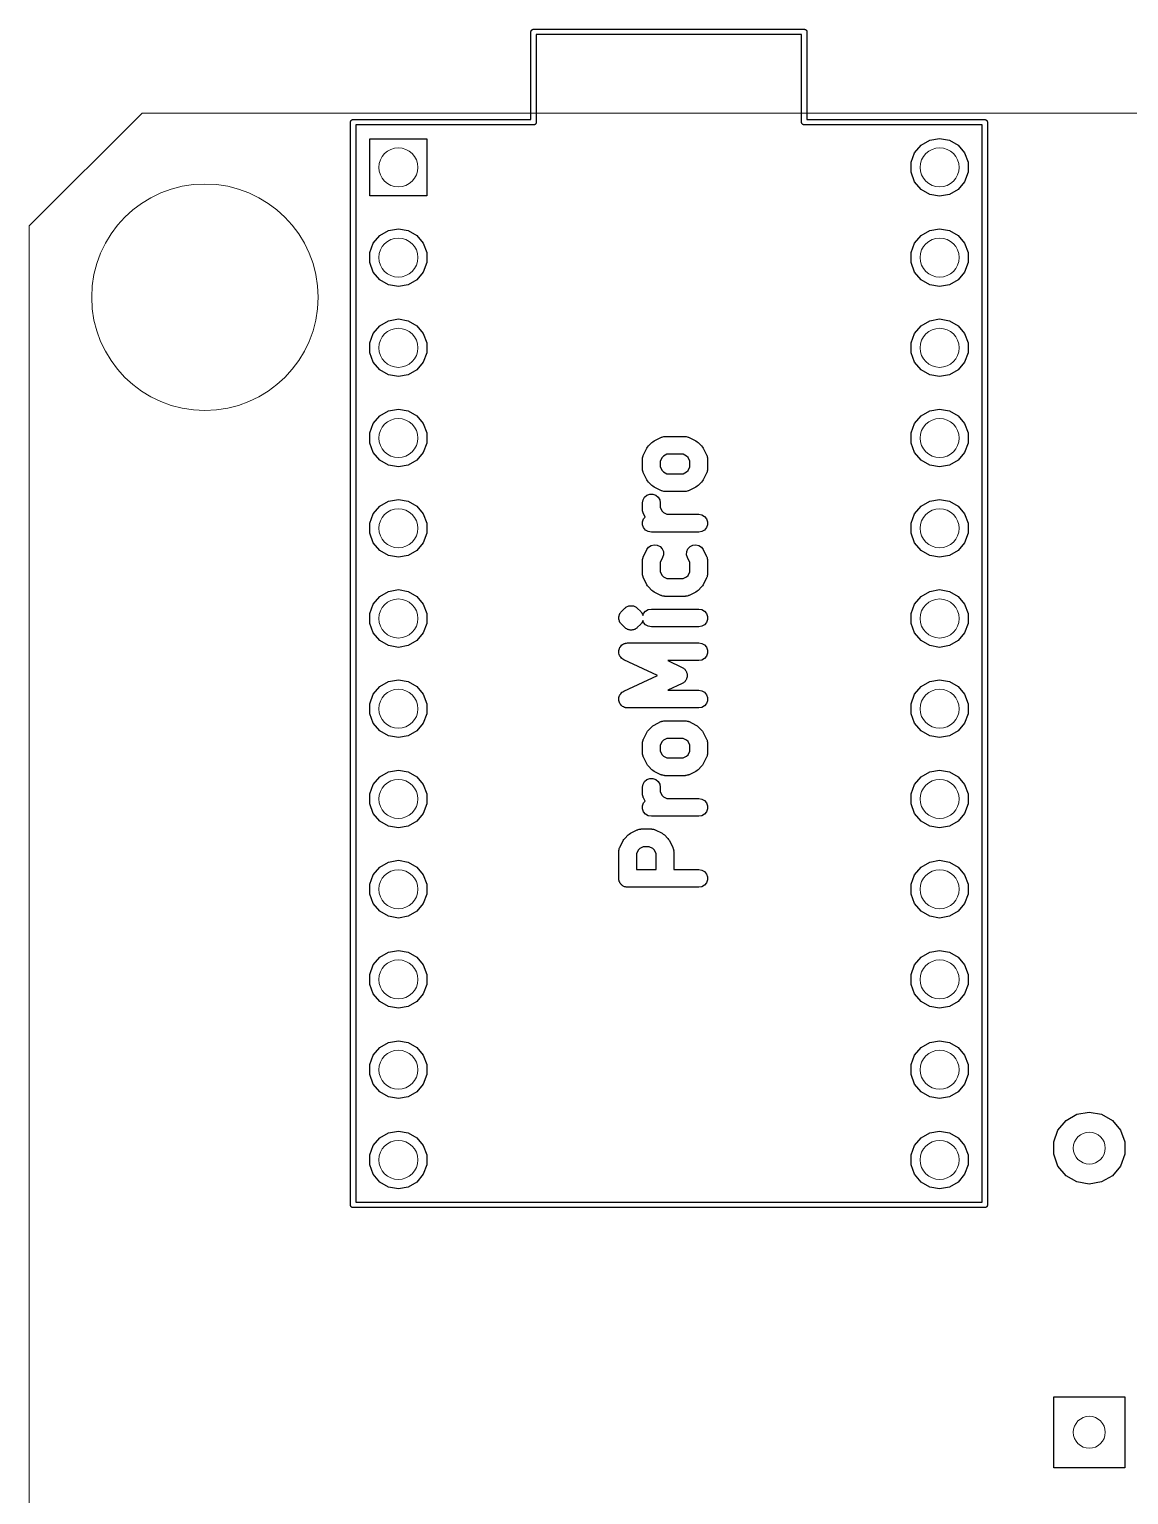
# Model space of a CAD drawing. Header units: millimetres. Extents: x 24 to 207, y 13 to 184.
# Drawn here: x 23.91 to 54.86, y 143.09 to 184.34 of the extents above; entities that cross this region are included whole.
import ezdxf

# ---------------------------------------------------------------- set-up
doc = ezdxf.new("R2010")
doc.units = ezdxf.units.MM
doc.header["$MEASUREMENT"] = 0
doc.layers.get('0').update_dxf_attribs({"lineweight": 0, "true_color": 0xf6921e})
doc.layers.add('PCB', color=7, linetype='Continuous', lineweight=0, true_color=0x38e42f)
doc.layers.add('Silk', color=142, linetype='Continuous')

# ---------------------------------------------------------------- blocks, each defined once
blk = doc.blocks.new('PCB')
at = {"color": 0}
for p, q in [((-34.986, 62.65), (-38.161, 59.475)), ((101.98, 62.65), (-34.986, 62.65)), ((-38.161, 59.475), (-38.16, -60.55))]:
    blk.add_line(p, q, dxfattribs=at)
for centre, radius in [((-27.77, 61.121), 0.55), ((-12.53, 61.121), 0.55), ((-33.217, 57.464), 3.188), ((-27.77, 58.581), 0.55), ((-12.53, 58.581), 0.55), ((-27.77, 56.041), 0.55), ((-12.53, 56.041), 0.55), ((-27.77, 53.501), 0.55), ((-12.53, 53.501), 0.55), ((-27.77, 50.961), 0.55), ((-12.53, 50.961), 0.55), ((-27.77, 48.421), 0.55), ((-12.53, 48.421), 0.55), ((-27.77, 45.881), 0.55), ((-12.53, 45.881), 0.55), ((-27.77, 43.341), 0.55), ((-12.53, 43.341), 0.55), ((-27.77, 40.801), 0.55), ((-12.53, 40.801), 0.55), ((-27.77, 38.261), 0.55), ((-12.53, 38.261), 0.55), ((-27.77, 35.721), 0.55), ((-12.53, 35.721), 0.55), ((-8.317, 33.514), 0.45), ((-27.77, 33.181), 0.55), ((-12.53, 33.181), 0.55), ((-8.317, 25.514), 0.45)]:
    blk.add_circle(centre, radius, dxfattribs=at)

msp = doc.modelspace()

# ---------------------------------------------------------------- linework, layer by layer
at = {"layer": 'Silk', "linetype": 'Continuous'}
for p, q in [((38.035, 184.277), (38.037, 184.283)), ((38.035, 184.27), (38.035, 184.277)), ((38.035, 181.799), (38.035, 184.27)), ((38.037, 184.283), (38.038, 184.29)), ((38.038, 184.29), (38.041, 184.295)), ((38.041, 184.295), (38.044, 184.302)), ((38.044, 184.302), (38.048, 184.307)), ((38.048, 184.307), (38.051, 184.313)), ((38.051, 184.313), (38.056, 184.317)), ((38.056, 184.317), (38.061, 184.322)), ((38.061, 184.322), (38.066, 184.325)), ((38.066, 184.325), (38.072, 184.33)), ((38.072, 184.33), (38.078, 184.332)), ((38.078, 184.332), (38.084, 184.335)), ((38.084, 184.335), (38.09, 184.336)), ((38.09, 184.336), (38.096, 184.339)), ((38.096, 184.339), (38.103, 184.339)), ((38.103, 184.339), (38.103, 184.339)), ((38.103, 184.339), (45.736, 184.339)), ((38.185, 184.189), (38.185, 181.717)), ((45.655, 184.189), (38.185, 184.189)), ((45.655, 181.737), (45.655, 184.189)), ((45.736, 184.339), (45.743, 184.339)), ((45.736, 184.339), (45.736, 184.339)), ((45.743, 184.339), (45.749, 184.336)), ((45.749, 184.336), (45.756, 184.335)), ((45.756, 184.335), (45.761, 184.332)), ((45.761, 184.332), (45.768, 184.33)), ((45.768, 184.33), (45.773, 184.325)), ((45.773, 184.325), (45.779, 184.322)), ((45.779, 184.322), (45.783, 184.317)), ((45.783, 184.317), (45.788, 184.313)), ((45.788, 184.313), (45.791, 184.307)), ((45.791, 184.307), (45.796, 184.302)), ((45.796, 184.302), (45.798, 184.295)), ((45.798, 184.295), (45.801, 184.29)), ((45.801, 184.29), (45.802, 184.283)), ((45.802, 184.283), (45.805, 184.277)), ((45.805, 184.277), (45.805, 184.27)), ((45.805, 184.27), (45.805, 184.27)), ((45.805, 184.27), (45.805, 181.799)), ((32.955, 181.737), (32.957, 181.743)), ((32.955, 181.73), (32.955, 181.737)), ((32.955, 151.257), (32.955, 181.73)), ((32.955, 181.73), (32.955, 181.73)), ((32.957, 181.743), (32.958, 181.75)), ((32.958, 181.75), (32.961, 181.755)), ((32.961, 181.755), (32.964, 181.762)), ((32.964, 181.762), (32.968, 181.767)), ((32.968, 181.767), (32.971, 181.773)), ((32.971, 181.773), (32.976, 181.777)), ((32.976, 181.777), (32.981, 181.782)), ((32.981, 181.782), (32.986, 181.785)), ((32.986, 181.785), (32.992, 181.79)), ((32.992, 181.79), (32.998, 181.792)), ((32.998, 181.792), (33.004, 181.795)), ((33.004, 181.795), (33.01, 181.796)), ((33.01, 181.796), (33.016, 181.799)), ((33.016, 181.799), (33.023, 181.799)), ((33.023, 181.799), (33.023, 181.799)), ((33.023, 181.799), (38.035, 181.799)), ((38.116, 181.649), (33.105, 181.649)), ((33.105, 181.649), (33.105, 151.319)), ((38.123, 181.649), (38.116, 181.649)), ((38.116, 181.649), (38.116, 181.649)), ((38.129, 181.651), (38.123, 181.649)), ((38.136, 181.652), (38.129, 181.651)), ((38.141, 181.655), (38.136, 181.652)), ((38.148, 181.658), (38.141, 181.655)), ((38.153, 181.662), (38.148, 181.658)), ((38.159, 181.665), (38.153, 181.662)), ((38.163, 181.67), (38.159, 181.665)), ((38.168, 181.675), (38.163, 181.67)), ((38.171, 181.68), (38.168, 181.675)), ((38.176, 181.686), (38.171, 181.68)), ((38.178, 181.692), (38.176, 181.686)), ((38.181, 181.698), (38.178, 181.692)), ((38.182, 181.704), (38.181, 181.698)), ((38.185, 181.71), (38.182, 181.704)), ((38.185, 181.717), (38.185, 181.717)), ((38.185, 181.717), (38.185, 181.71)), ((45.655, 181.71), (45.655, 181.737)), ((45.657, 181.704), (45.655, 181.71)), ((45.658, 181.698), (45.657, 181.704)), ((45.661, 181.692), (45.658, 181.698)), ((45.664, 181.686), (45.661, 181.692)), ((45.668, 181.68), (45.664, 181.686)), ((45.671, 181.675), (45.668, 181.68)), ((45.676, 181.67), (45.671, 181.675)), ((45.681, 181.665), (45.676, 181.67)), ((45.686, 181.662), (45.681, 181.665)), ((45.692, 181.658), (45.686, 181.662)), ((45.698, 181.655), (45.692, 181.658)), ((45.704, 181.652), (45.698, 181.655)), ((45.71, 181.651), (45.704, 181.652)), ((45.716, 181.649), (45.71, 181.651)), ((45.723, 181.649), (45.716, 181.649)), ((50.735, 181.649), (45.723, 181.649)), ((45.723, 181.649), (45.723, 181.649)), ((45.805, 181.799), (50.816, 181.799)), ((50.735, 151.319), (50.735, 181.649)), ((50.816, 181.799), (50.816, 181.799)), ((50.816, 181.799), (50.823, 181.799)), ((50.823, 181.799), (50.829, 181.796)), ((50.829, 181.796), (50.836, 181.795)), ((50.836, 181.795), (50.841, 181.792)), ((50.841, 181.792), (50.848, 181.79)), ((50.848, 181.79), (50.853, 181.785)), ((50.853, 181.785), (50.859, 181.782)), ((50.859, 181.782), (50.863, 181.777)), ((50.863, 181.777), (50.868, 181.773)), ((50.868, 181.773), (50.871, 181.767)), ((50.871, 181.767), (50.876, 181.762)), ((50.876, 181.762), (50.878, 181.755)), ((50.878, 181.755), (50.881, 181.75)), ((50.881, 181.75), (50.882, 181.743)), ((50.882, 181.743), (50.885, 181.737)), ((50.885, 181.737), (50.885, 181.73)), ((50.885, 181.73), (50.885, 181.73)), ((50.885, 181.73), (50.885, 151.237)), ((33.5, 179.654), (33.5, 181.254)), ((33.5, 181.254), (35.1, 181.254)), ((35.1, 181.254), (35.1, 179.654)), ((49.017, 181.076), (49.262, 181.217)), ((49.262, 181.217), (49.54, 181.266)), ((49.54, 181.266), (49.817, 181.217)), ((49.817, 181.217), (50.062, 181.076)), ((48.74, 180.595), (48.836, 180.86)), ((48.836, 180.86), (49.017, 181.076)), ((50.062, 181.076), (50.243, 180.86)), ((50.243, 180.86), (50.34, 180.595)), ((48.74, 180.313), (48.74, 180.595)), ((48.836, 180.047), (48.74, 180.313)), ((50.34, 180.313), (50.243, 180.047)), ((50.34, 180.595), (50.34, 180.313)), ((49.017, 179.831), (48.836, 180.047)), ((50.243, 180.047), (50.062, 179.831)), ((35.1, 179.654), (33.5, 179.654)), ((49.262, 179.69), (49.017, 179.831)), ((49.54, 179.641), (49.262, 179.69)), ((49.817, 179.69), (49.54, 179.641)), ((50.062, 179.831), (49.817, 179.69)), ((33.777, 178.536), (34.022, 178.677)), ((34.022, 178.677), (34.3, 178.726)), ((34.3, 178.726), (34.577, 178.677)), ((34.577, 178.677), (34.822, 178.536)), ((49.017, 178.536), (49.262, 178.677)), ((49.262, 178.677), (49.54, 178.726)), ((49.54, 178.726), (49.817, 178.677)), ((49.817, 178.677), (50.062, 178.536)), ((33.5, 178.055), (33.596, 178.32)), ((33.596, 178.32), (33.777, 178.536)), ((34.822, 178.536), (35.003, 178.32)), ((35.003, 178.32), (35.1, 178.055)), ((48.74, 178.055), (48.836, 178.32)), ((48.836, 178.32), (49.017, 178.536)), ((50.062, 178.536), (50.243, 178.32)), ((50.243, 178.32), (50.34, 178.055)), ((33.5, 177.773), (33.5, 178.055)), ((35.1, 178.055), (35.1, 177.773)), ((48.74, 177.773), (48.74, 178.055)), ((50.34, 178.055), (50.34, 177.773)), ((33.596, 177.507), (33.5, 177.773)), ((33.777, 177.291), (33.596, 177.507)), ((35.003, 177.507), (34.822, 177.291)), ((35.1, 177.773), (35.003, 177.507)), ((48.836, 177.507), (48.74, 177.773)), ((49.017, 177.291), (48.836, 177.507)), ((50.243, 177.507), (50.062, 177.291)), ((50.34, 177.773), (50.243, 177.507)), ((34.022, 177.15), (33.777, 177.291)), ((34.3, 177.101), (34.022, 177.15)), ((34.577, 177.15), (34.3, 177.101)), ((34.822, 177.291), (34.577, 177.15)), ((49.262, 177.15), (49.017, 177.291)), ((49.54, 177.101), (49.262, 177.15)), ((49.817, 177.15), (49.54, 177.101)), ((50.062, 177.291), (49.817, 177.15)), ((33.777, 175.996), (34.022, 176.137)), ((34.022, 176.137), (34.3, 176.186)), ((34.3, 176.186), (34.577, 176.137)), ((34.577, 176.137), (34.822, 175.996)), ((49.017, 175.996), (49.262, 176.137)), ((49.262, 176.137), (49.54, 176.186)), ((49.54, 176.186), (49.817, 176.137)), ((49.817, 176.137), (50.062, 175.996)), ((33.5, 175.515), (33.596, 175.78)), ((33.596, 175.78), (33.777, 175.996)), ((34.822, 175.996), (35.003, 175.78)), ((35.003, 175.78), (35.1, 175.515)), ((48.74, 175.515), (48.836, 175.78)), ((48.836, 175.78), (49.017, 175.996)), ((50.062, 175.996), (50.243, 175.78)), ((50.243, 175.78), (50.34, 175.515)), ((33.5, 175.233), (33.5, 175.515)), ((35.1, 175.515), (35.1, 175.233)), ((48.74, 175.233), (48.74, 175.515)), ((50.34, 175.515), (50.34, 175.233)), ((33.596, 174.967), (33.5, 175.233)), ((33.777, 174.751), (33.596, 174.967)), ((35.003, 174.967), (34.822, 174.751)), ((35.1, 175.233), (35.003, 174.967)), ((48.836, 174.967), (48.74, 175.233)), ((49.017, 174.751), (48.836, 174.967)), ((50.243, 174.967), (50.062, 174.751)), ((50.34, 175.233), (50.243, 174.967)), ((34.022, 174.61), (33.777, 174.751)), ((34.3, 174.561), (34.022, 174.61)), ((34.577, 174.61), (34.3, 174.561)), ((34.822, 174.751), (34.577, 174.61)), ((49.262, 174.61), (49.017, 174.751)), ((49.54, 174.561), (49.262, 174.61)), ((49.817, 174.61), (49.54, 174.561)), ((50.062, 174.751), (49.817, 174.61)), ((33.596, 173.24), (33.777, 173.456)), ((33.777, 173.456), (34.022, 173.597)), ((34.022, 173.597), (34.3, 173.646)), ((34.3, 173.646), (34.577, 173.597)), ((34.577, 173.597), (34.822, 173.456)), ((34.822, 173.456), (35.003, 173.24)), ((48.836, 173.24), (49.017, 173.456)), ((49.017, 173.456), (49.262, 173.597)), ((49.262, 173.597), (49.54, 173.646)), ((49.54, 173.646), (49.817, 173.597)), ((49.817, 173.597), (50.062, 173.456)), ((50.062, 173.456), (50.243, 173.24)), ((33.5, 172.975), (33.596, 173.24)), ((33.5, 172.693), (33.5, 172.975)), ((35.003, 173.24), (35.1, 172.975)), ((35.1, 172.975), (35.1, 172.693)), ((41.502, 172.755), (41.693, 172.85)), ((41.693, 172.85), (41.707, 172.854)), ((41.707, 172.854), (41.719, 172.861)), ((41.719, 172.861), (41.748, 172.866)), ((41.748, 172.866), (41.776, 172.875)), ((41.776, 172.875), (41.79, 172.874)), ((41.79, 172.874), (41.805, 172.876)), ((41.805, 172.876), (42.376, 172.876)), ((42.376, 172.876), (42.39, 172.874)), ((42.39, 172.874), (42.405, 172.875)), ((42.405, 172.875), (42.433, 172.866)), ((42.433, 172.866), (42.461, 172.861)), ((42.461, 172.861), (42.474, 172.854)), ((42.474, 172.854), (42.488, 172.85)), ((42.488, 172.85), (42.678, 172.755)), ((48.74, 172.975), (48.836, 173.24)), ((48.74, 172.693), (48.74, 172.975)), ((50.243, 173.24), (50.34, 172.975)), ((50.34, 172.975), (50.34, 172.693)), ((33.596, 172.427), (33.5, 172.693)), ((33.777, 172.211), (33.596, 172.427)), ((35.003, 172.427), (34.822, 172.211)), ((35.1, 172.693), (35.003, 172.427)), ((41.2, 172.357), (41.295, 172.548)), ((41.295, 172.548), (41.319, 172.58)), ((41.319, 172.58), (41.342, 172.613)), ((41.342, 172.613), (41.437, 172.708)), ((41.437, 172.708), (41.47, 172.731)), ((41.47, 172.731), (41.502, 172.755)), ((42.678, 172.755), (42.71, 172.731)), ((42.71, 172.731), (42.743, 172.708)), ((42.743, 172.708), (42.838, 172.613)), ((42.838, 172.613), (42.861, 172.58)), ((42.861, 172.58), (42.885, 172.548)), ((42.885, 172.548), (42.981, 172.357)), ((48.836, 172.427), (48.74, 172.693)), ((49.017, 172.211), (48.836, 172.427)), ((50.243, 172.427), (50.062, 172.211)), ((50.34, 172.693), (50.243, 172.427)), ((34.022, 172.07), (33.777, 172.211)), ((34.3, 172.021), (34.022, 172.07)), ((34.577, 172.07), (34.3, 172.021)), ((34.822, 172.211), (34.577, 172.07)), ((41.174, 172.246), (41.176, 172.26)), ((41.174, 171.96), (41.174, 172.246)), ((41.175, 172.274), (41.184, 172.302)), ((41.176, 172.26), (41.175, 172.274)), ((41.184, 172.302), (41.189, 172.331)), ((41.189, 172.331), (41.196, 172.344)), ((41.196, 172.344), (41.2, 172.357)), ((41.724, 172.288), (41.674, 172.186)), ((41.674, 172.186), (41.674, 172.019)), ((41.674, 172.019), (41.724, 171.917)), ((41.762, 172.326), (41.724, 172.288)), ((41.864, 172.376), (41.762, 172.326)), ((42.317, 172.376), (41.864, 172.376)), ((42.418, 172.326), (42.317, 172.376)), ((42.456, 172.288), (42.418, 172.326)), ((42.507, 172.186), (42.456, 172.288)), ((42.456, 171.917), (42.507, 172.019)), ((42.507, 172.019), (42.507, 172.186)), ((42.981, 172.357), (42.985, 172.344)), ((42.985, 172.344), (42.992, 172.331)), ((42.992, 172.331), (42.997, 172.302)), ((42.997, 172.302), (43.005, 172.274)), ((43.005, 172.274), (43.004, 172.26)), ((43.004, 172.26), (43.007, 172.246)), ((43.007, 172.246), (43.007, 171.96)), ((49.262, 172.07), (49.017, 172.211)), ((49.54, 172.021), (49.262, 172.07)), ((49.817, 172.07), (49.54, 172.021)), ((50.062, 172.211), (49.817, 172.07)), ((41.176, 171.946), (41.174, 171.96)), ((41.175, 171.931), (41.176, 171.946)), ((41.184, 171.903), (41.175, 171.931)), ((41.189, 171.874), (41.184, 171.903)), ((41.196, 171.862), (41.189, 171.874)), ((41.2, 171.848), (41.196, 171.862)), ((41.295, 171.658), (41.2, 171.848)), ((41.319, 171.625), (41.295, 171.658)), ((41.342, 171.593), (41.319, 171.625)), ((41.724, 171.917), (41.762, 171.88)), ((41.762, 171.88), (41.864, 171.829)), ((41.864, 171.829), (42.317, 171.829)), ((42.317, 171.829), (42.418, 171.88)), ((42.418, 171.88), (42.456, 171.917)), ((42.861, 171.625), (42.838, 171.593)), ((42.885, 171.658), (42.861, 171.625)), ((42.981, 171.848), (42.885, 171.658)), ((42.985, 171.862), (42.981, 171.848)), ((42.992, 171.874), (42.985, 171.862)), ((42.997, 171.903), (42.992, 171.874)), ((43.005, 171.931), (42.997, 171.903)), ((43.007, 171.96), (43.004, 171.946)), ((43.004, 171.946), (43.005, 171.931)), ((41.232, 171.168), (41.299, 171.224)), ((41.299, 171.224), (41.38, 171.254)), ((41.437, 171.497), (41.342, 171.593)), ((41.38, 171.254), (41.467, 171.254)), ((41.47, 171.474), (41.437, 171.497)), ((41.467, 171.254), (41.549, 171.224)), ((41.502, 171.45), (41.47, 171.474)), ((41.693, 171.355), (41.502, 171.45)), ((41.549, 171.224), (41.615, 171.168)), ((41.707, 171.351), (41.693, 171.355)), ((41.719, 171.344), (41.707, 171.351)), ((41.748, 171.339), (41.719, 171.344)), ((41.776, 171.33), (41.748, 171.339)), ((41.79, 171.331), (41.776, 171.33)), ((41.805, 171.329), (41.79, 171.331)), ((42.376, 171.329), (41.805, 171.329)), ((42.39, 171.331), (42.376, 171.329)), ((42.405, 171.33), (42.39, 171.331)), ((42.433, 171.339), (42.405, 171.33)), ((42.461, 171.344), (42.433, 171.339)), ((42.474, 171.351), (42.461, 171.344)), ((42.488, 171.355), (42.474, 171.351)), ((42.678, 171.45), (42.488, 171.355)), ((42.71, 171.474), (42.678, 171.45)), ((42.743, 171.497), (42.71, 171.474)), ((42.838, 171.593), (42.743, 171.497)), ((33.596, 170.7), (33.777, 170.916)), ((33.777, 170.916), (34.022, 171.057)), ((34.022, 171.057), (34.3, 171.106)), ((34.3, 171.106), (34.577, 171.057)), ((34.577, 171.057), (34.822, 170.916)), ((34.822, 170.916), (35.003, 170.7)), ((41.174, 171.007), (41.189, 171.093)), ((41.174, 170.817), (41.174, 171.007)), ((41.176, 170.803), (41.174, 170.817)), ((41.175, 170.788), (41.176, 170.803)), ((41.184, 170.76), (41.175, 170.788)), ((41.189, 171.093), (41.232, 171.168)), ((41.615, 171.168), (41.659, 171.093)), ((41.659, 171.093), (41.674, 171.007)), ((41.674, 171.007), (41.674, 170.876)), ((41.674, 170.876), (41.724, 170.775)), ((41.724, 170.775), (41.762, 170.737)), ((48.836, 170.7), (49.017, 170.916)), ((49.017, 170.916), (49.262, 171.057)), ((49.262, 171.057), (49.54, 171.106)), ((49.54, 171.106), (49.817, 171.057)), ((49.817, 171.057), (50.062, 170.916)), ((50.062, 170.916), (50.243, 170.7)), ((33.5, 170.435), (33.596, 170.7)), ((33.5, 170.153), (33.5, 170.435)), ((35.003, 170.7), (35.1, 170.435)), ((35.1, 170.435), (35.1, 170.153)), ((41.177, 170.479), (41.207, 170.561)), ((41.177, 170.393), (41.177, 170.479)), ((41.207, 170.311), (41.177, 170.393)), ((41.189, 170.731), (41.184, 170.76)), ((41.196, 170.719), (41.189, 170.731)), ((41.2, 170.705), (41.196, 170.719)), ((41.248, 170.61), (41.2, 170.705)), ((41.207, 170.561), (41.248, 170.61)), ((41.762, 170.737), (41.864, 170.686)), ((41.864, 170.686), (42.757, 170.686)), ((42.757, 170.686), (42.842, 170.671)), ((42.842, 170.671), (42.918, 170.628)), ((42.918, 170.628), (42.973, 170.561)), ((42.973, 170.561), (43.003, 170.479)), ((43.003, 170.393), (42.973, 170.311)), ((43.003, 170.479), (43.003, 170.393)), ((48.74, 170.435), (48.836, 170.7)), ((48.74, 170.153), (48.74, 170.435)), ((50.243, 170.7), (50.34, 170.435)), ((50.34, 170.435), (50.34, 170.153)), ((33.596, 169.887), (33.5, 170.153)), ((35.1, 170.153), (35.003, 169.887)), ((41.263, 170.244), (41.207, 170.311)), ((41.338, 170.201), (41.263, 170.244)), ((41.424, 170.186), (41.338, 170.201)), ((42.757, 170.186), (41.424, 170.186)), ((42.842, 170.201), (42.757, 170.186)), ((42.918, 170.244), (42.842, 170.201)), ((42.973, 170.311), (42.918, 170.244)), ((48.836, 169.887), (48.74, 170.153)), ((50.34, 170.153), (50.243, 169.887)), ((33.777, 169.671), (33.596, 169.887)), ((34.022, 169.53), (33.777, 169.671)), ((34.822, 169.671), (34.577, 169.53)), ((35.003, 169.887), (34.822, 169.671)), ((41.2, 169.5), (41.295, 169.691)), ((41.295, 169.691), (41.347, 169.76)), ((41.347, 169.76), (41.419, 169.808)), ((41.419, 169.808), (41.504, 169.828)), ((41.504, 169.828), (41.59, 169.818)), ((41.59, 169.818), (41.668, 169.78)), ((41.668, 169.78), (41.727, 169.717)), ((41.727, 169.717), (41.762, 169.637)), ((41.767, 169.55), (41.742, 169.467)), ((41.762, 169.637), (41.767, 169.55)), ((42.413, 169.55), (42.419, 169.637)), ((42.438, 169.467), (42.413, 169.55)), ((42.419, 169.637), (42.453, 169.717)), ((42.453, 169.717), (42.513, 169.78)), ((42.513, 169.78), (42.59, 169.818)), ((42.59, 169.818), (42.677, 169.828)), ((42.677, 169.828), (42.761, 169.808)), ((42.761, 169.808), (42.834, 169.76)), ((42.834, 169.76), (42.885, 169.691)), ((42.885, 169.691), (42.981, 169.5)), ((49.017, 169.671), (48.836, 169.887)), ((49.262, 169.53), (49.017, 169.671)), ((50.062, 169.671), (49.817, 169.53)), ((50.243, 169.887), (50.062, 169.671)), ((34.3, 169.481), (34.022, 169.53)), ((34.577, 169.53), (34.3, 169.481)), ((41.174, 169.388), (41.176, 169.403)), ((41.174, 169.007), (41.174, 169.388)), ((41.175, 169.417), (41.184, 169.445)), ((41.176, 169.403), (41.175, 169.417)), ((41.184, 169.445), (41.189, 169.474)), ((41.189, 169.474), (41.196, 169.486)), ((41.196, 169.486), (41.2, 169.5)), ((41.742, 169.467), (41.674, 169.329)), ((41.674, 169.329), (41.674, 169.066)), ((42.507, 169.329), (42.438, 169.467)), ((42.507, 169.066), (42.507, 169.329)), ((42.981, 169.5), (42.985, 169.486)), ((42.985, 169.486), (42.992, 169.474)), ((42.992, 169.474), (42.997, 169.445)), ((42.997, 169.445), (43.005, 169.417)), ((43.005, 169.417), (43.004, 169.403)), ((43.004, 169.403), (43.007, 169.388)), ((43.007, 169.388), (43.007, 169.007)), ((49.54, 169.481), (49.262, 169.53)), ((49.817, 169.53), (49.54, 169.481)), ((41.176, 168.993), (41.174, 169.007)), ((41.175, 168.979), (41.176, 168.993)), ((41.184, 168.951), (41.175, 168.979)), ((41.189, 168.922), (41.184, 168.951)), ((41.196, 168.909), (41.189, 168.922)), ((41.2, 168.896), (41.196, 168.909)), ((41.295, 168.705), (41.2, 168.896)), ((41.674, 169.066), (41.724, 168.965)), ((41.724, 168.965), (41.762, 168.927)), ((41.762, 168.927), (41.864, 168.876)), ((41.864, 168.876), (42.317, 168.876)), ((42.317, 168.876), (42.418, 168.927)), ((42.418, 168.927), (42.456, 168.965)), ((42.456, 168.965), (42.507, 169.066)), ((42.981, 168.896), (42.885, 168.705)), ((42.985, 168.909), (42.981, 168.896)), ((42.992, 168.922), (42.985, 168.909)), ((42.997, 168.951), (42.992, 168.922)), ((43.005, 168.979), (42.997, 168.951)), ((43.007, 169.007), (43.004, 168.993)), ((43.004, 168.993), (43.005, 168.979)), ((33.596, 168.16), (33.777, 168.376)), ((33.777, 168.376), (34.022, 168.517)), ((34.022, 168.517), (34.3, 168.566)), ((34.3, 168.566), (34.577, 168.517)), ((34.577, 168.517), (34.822, 168.376)), ((34.822, 168.376), (35.003, 168.16)), ((41.319, 168.673), (41.295, 168.705)), ((41.342, 168.64), (41.319, 168.673)), ((41.437, 168.545), (41.342, 168.64)), ((41.47, 168.522), (41.437, 168.545)), ((41.502, 168.498), (41.47, 168.522)), ((41.693, 168.403), (41.502, 168.498)), ((41.707, 168.399), (41.693, 168.403)), ((41.719, 168.392), (41.707, 168.399)), ((41.748, 168.386), (41.719, 168.392)), ((41.776, 168.378), (41.748, 168.386)), ((41.79, 168.379), (41.776, 168.378)), ((41.805, 168.376), (41.79, 168.379)), ((42.376, 168.376), (41.805, 168.376)), ((42.39, 168.379), (42.376, 168.376)), ((42.405, 168.378), (42.39, 168.379)), ((42.433, 168.386), (42.405, 168.378)), ((42.461, 168.392), (42.433, 168.386)), ((42.474, 168.399), (42.461, 168.392)), ((42.488, 168.403), (42.474, 168.399)), ((42.678, 168.498), (42.488, 168.403)), ((42.71, 168.522), (42.678, 168.498)), ((42.743, 168.545), (42.71, 168.522)), ((42.838, 168.64), (42.743, 168.545)), ((42.861, 168.673), (42.838, 168.64)), ((42.885, 168.705), (42.861, 168.673)), ((48.836, 168.16), (49.017, 168.376)), ((49.017, 168.376), (49.262, 168.517)), ((49.262, 168.517), (49.54, 168.566)), ((49.54, 168.566), (49.817, 168.517)), ((49.817, 168.517), (50.062, 168.376)), ((50.062, 168.376), (50.243, 168.16)), ((33.5, 167.895), (33.596, 168.16)), ((33.5, 167.613), (33.5, 167.895)), ((35.003, 168.16), (35.1, 167.895)), ((35.1, 167.895), (35.1, 167.613)), ((40.537, 167.884), (40.54, 167.894)), ((40.54, 167.894), (40.547, 167.903)), ((40.547, 167.903), (40.552, 167.913)), ((40.552, 167.913), (40.568, 167.928)), ((40.568, 167.928), (40.58, 167.946)), ((40.58, 167.946), (40.675, 168.041)), ((40.675, 168.041), (40.693, 168.054)), ((40.693, 168.054), (40.709, 168.069)), ((40.709, 168.069), (40.729, 168.079)), ((40.729, 168.079), (40.747, 168.091)), ((40.747, 168.091), (40.768, 168.097)), ((40.768, 168.097), (40.787, 168.106)), ((40.787, 168.106), (40.809, 168.108)), ((40.809, 168.108), (40.83, 168.114)), ((40.83, 168.114), (40.852, 168.112)), ((40.852, 168.112), (40.874, 168.114)), ((40.874, 168.114), (40.895, 168.108)), ((40.895, 168.108), (40.917, 168.106)), ((40.917, 168.106), (40.937, 168.097)), ((40.937, 168.097), (40.958, 168.091)), ((40.958, 168.091), (40.976, 168.079)), ((40.976, 168.079), (40.996, 168.069)), ((40.996, 168.069), (41.011, 168.054)), ((41.011, 168.054), (41.029, 168.041)), ((41.029, 168.041), (41.124, 167.946)), ((41.124, 167.946), (41.137, 167.928)), ((41.137, 167.928), (41.152, 167.913)), ((41.152, 167.913), (41.157, 167.903)), ((41.157, 167.903), (41.164, 167.894)), ((41.164, 167.894), (41.168, 167.884)), ((41.187, 167.839), (41.207, 167.894)), ((41.207, 167.894), (41.263, 167.961)), ((41.263, 167.961), (41.338, 168.004)), ((41.338, 168.004), (41.424, 168.019)), ((41.424, 168.019), (42.757, 168.019)), ((42.757, 168.019), (42.842, 168.004)), ((42.842, 168.004), (42.918, 167.961)), ((42.918, 167.961), (42.973, 167.894)), ((42.973, 167.894), (43.003, 167.813)), ((48.74, 167.895), (48.836, 168.16)), ((48.74, 167.613), (48.74, 167.895)), ((50.243, 168.16), (50.34, 167.895)), ((50.34, 167.895), (50.34, 167.613)), ((33.596, 167.347), (33.5, 167.613)), ((35.1, 167.613), (35.003, 167.347)), ((40.508, 167.791), (40.511, 167.802)), ((40.51, 167.769), (40.508, 167.791)), ((40.508, 167.748), (40.51, 167.769)), ((40.511, 167.737), (40.508, 167.748)), ((40.511, 167.813), (40.514, 167.823)), ((40.511, 167.802), (40.511, 167.813)), ((40.511, 167.726), (40.511, 167.737)), ((40.514, 167.716), (40.511, 167.726)), ((40.514, 167.823), (40.515, 167.834)), ((40.515, 167.705), (40.514, 167.716)), ((40.515, 167.834), (40.525, 167.854)), ((40.525, 167.685), (40.515, 167.705)), ((40.525, 167.854), (40.53, 167.875)), ((40.53, 167.664), (40.525, 167.685)), ((40.53, 167.875), (40.537, 167.884)), ((40.537, 167.655), (40.53, 167.664)), ((40.54, 167.644), (40.537, 167.655)), ((40.547, 167.636), (40.54, 167.644)), ((40.552, 167.626), (40.547, 167.636)), ((40.568, 167.61), (40.552, 167.626)), ((40.58, 167.593), (40.568, 167.61)), ((40.675, 167.497), (40.58, 167.593)), ((40.693, 167.485), (40.675, 167.497)), ((40.709, 167.469), (40.693, 167.485)), ((41.011, 167.485), (40.996, 167.469)), ((41.029, 167.497), (41.011, 167.485)), ((41.124, 167.593), (41.029, 167.497)), ((41.137, 167.61), (41.124, 167.593)), ((41.152, 167.626), (41.137, 167.61)), ((41.157, 167.636), (41.152, 167.626)), ((41.164, 167.644), (41.157, 167.636)), ((41.168, 167.655), (41.164, 167.644)), ((41.168, 167.884), (41.174, 167.875)), ((41.174, 167.664), (41.168, 167.655)), ((41.174, 167.875), (41.18, 167.854)), ((41.18, 167.685), (41.174, 167.664)), ((41.18, 167.854), (41.187, 167.839)), ((41.187, 167.7), (41.18, 167.685)), ((41.207, 167.644), (41.187, 167.7)), ((41.263, 167.578), (41.207, 167.644)), ((41.338, 167.534), (41.263, 167.578)), ((41.424, 167.519), (41.338, 167.534)), ((42.757, 167.519), (41.424, 167.519)), ((42.842, 167.534), (42.757, 167.519)), ((42.918, 167.578), (42.842, 167.534)), ((42.973, 167.644), (42.918, 167.578)), ((43.003, 167.726), (42.973, 167.644)), ((43.003, 167.813), (43.003, 167.726)), ((48.836, 167.347), (48.74, 167.613)), ((50.34, 167.613), (50.243, 167.347)), ((33.777, 167.131), (33.596, 167.347)), ((34.022, 166.99), (33.777, 167.131)), ((34.822, 167.131), (34.577, 166.99)), ((35.003, 167.347), (34.822, 167.131)), ((40.692, 167.058), (40.725, 167.061)), ((40.729, 167.46), (40.709, 167.469)), ((40.725, 167.061), (40.757, 167.067)), ((40.747, 167.448), (40.729, 167.46)), ((40.768, 167.442), (40.747, 167.448)), ((40.757, 167.067), (42.757, 167.067)), ((40.787, 167.433), (40.768, 167.442)), ((40.809, 167.431), (40.787, 167.433)), ((40.83, 167.425), (40.809, 167.431)), ((40.852, 167.427), (40.83, 167.425)), ((40.874, 167.425), (40.852, 167.427)), ((40.895, 167.431), (40.874, 167.425)), ((40.917, 167.433), (40.895, 167.431)), ((40.937, 167.442), (40.917, 167.433)), ((40.958, 167.448), (40.937, 167.442)), ((40.976, 167.46), (40.958, 167.448)), ((40.996, 167.469), (40.976, 167.46)), ((42.757, 167.067), (42.842, 167.052)), ((49.017, 167.131), (48.836, 167.347)), ((49.262, 166.99), (49.017, 167.131)), ((50.062, 167.131), (49.817, 166.99)), ((50.243, 167.347), (50.062, 167.131)), ((34.3, 166.941), (34.022, 166.99)), ((34.577, 166.99), (34.3, 166.941)), ((40.508, 166.795), (40.511, 166.828)), ((40.511, 166.785), (40.508, 166.795)), ((40.511, 166.86), (40.514, 166.871)), ((40.511, 166.828), (40.511, 166.86)), ((40.511, 166.774), (40.511, 166.785)), ((40.522, 166.743), (40.511, 166.774)), ((40.514, 166.871), (40.515, 166.882)), ((40.515, 166.882), (40.529, 166.911)), ((40.53, 166.711), (40.522, 166.743)), ((40.529, 166.911), (40.54, 166.942)), ((40.537, 166.702), (40.53, 166.711)), ((40.54, 166.692), (40.537, 166.702)), ((40.54, 166.942), (40.548, 166.95)), ((40.561, 166.667), (40.54, 166.692)), ((40.548, 166.95), (40.552, 166.96)), ((40.552, 166.96), (40.575, 166.983)), ((40.58, 166.64), (40.561, 166.667)), ((40.575, 166.983), (40.596, 167.008)), ((40.596, 167.008), (40.606, 167.014)), ((40.606, 167.014), (40.614, 167.022)), ((40.614, 167.022), (40.643, 167.036)), ((40.643, 167.036), (40.671, 167.052)), ((40.671, 167.052), (40.682, 167.054)), ((40.682, 167.054), (40.692, 167.058)), ((42.842, 167.052), (42.918, 167.008)), ((42.918, 167.008), (42.973, 166.942)), ((42.973, 166.692), (42.918, 166.625)), ((42.973, 166.942), (43.003, 166.86)), ((43.003, 166.774), (42.973, 166.692)), ((43.003, 166.86), (43.003, 166.774)), ((49.54, 166.941), (49.262, 166.99)), ((49.817, 166.99), (49.54, 166.941)), ((40.589, 166.634), (40.58, 166.64)), ((40.596, 166.625), (40.589, 166.634)), ((40.624, 166.609), (40.596, 166.625)), ((40.651, 166.59), (40.624, 166.609)), ((41.594, 166.15), (40.651, 166.59)), ((42.757, 166.567), (41.884, 166.567)), ((41.884, 166.567), (42.291, 166.377)), ((42.291, 166.377), (42.309, 166.364)), ((42.309, 166.364), (42.329, 166.355)), ((42.329, 166.355), (42.344, 166.34)), ((42.344, 166.34), (42.362, 166.327)), ((42.362, 166.327), (42.375, 166.309)), ((42.375, 166.309), (42.39, 166.294)), ((42.39, 166.294), (42.4, 166.274)), ((42.4, 166.274), (42.412, 166.256)), ((42.412, 166.256), (42.418, 166.235)), ((42.842, 166.582), (42.757, 166.567)), ((42.918, 166.625), (42.842, 166.582)), ((33.596, 165.62), (33.777, 165.836)), ((33.777, 165.836), (34.022, 165.977)), ((34.022, 165.977), (34.3, 166.026)), ((34.3, 166.026), (34.577, 165.977)), ((34.577, 165.977), (34.822, 165.836)), ((34.822, 165.836), (35.003, 165.62)), ((40.651, 165.71), (41.594, 166.15)), ((42.291, 165.924), (41.884, 165.734)), ((42.309, 165.936), (42.291, 165.924)), ((42.329, 165.945), (42.309, 165.936)), ((42.344, 165.961), (42.329, 165.945)), ((42.362, 165.974), (42.344, 165.961)), ((42.375, 165.991), (42.362, 165.974)), ((42.39, 166.007), (42.375, 165.991)), ((42.4, 166.027), (42.39, 166.007)), ((42.412, 166.045), (42.4, 166.027)), ((42.418, 166.066), (42.412, 166.045)), ((42.418, 166.235), (42.427, 166.215)), ((42.427, 166.086), (42.418, 166.066)), ((42.427, 166.215), (42.429, 166.193)), ((42.429, 166.107), (42.427, 166.086)), ((42.429, 166.193), (42.435, 166.172)), ((42.435, 166.129), (42.429, 166.107)), ((42.435, 166.172), (42.433, 166.15)), ((42.433, 166.15), (42.435, 166.129)), ((48.836, 165.62), (49.017, 165.836)), ((49.017, 165.836), (49.262, 165.977)), ((49.262, 165.977), (49.54, 166.026)), ((49.54, 166.026), (49.817, 165.977)), ((49.817, 165.977), (50.062, 165.836)), ((50.062, 165.836), (50.243, 165.62)), ((33.5, 165.355), (33.596, 165.62)), ((35.003, 165.62), (35.1, 165.355)), ((40.508, 165.505), (40.511, 165.516)), ((40.511, 165.473), (40.508, 165.505)), ((40.511, 165.527), (40.522, 165.558)), ((40.511, 165.516), (40.511, 165.527)), ((40.511, 165.44), (40.511, 165.473)), ((40.514, 165.43), (40.511, 165.44)), ((40.515, 165.419), (40.514, 165.43)), ((40.529, 165.389), (40.515, 165.419)), ((40.522, 165.558), (40.53, 165.589)), ((40.53, 165.589), (40.537, 165.598)), ((40.537, 165.598), (40.54, 165.609)), ((40.54, 165.609), (40.561, 165.634)), ((40.561, 165.634), (40.58, 165.66)), ((40.58, 165.66), (40.589, 165.667)), ((40.589, 165.667), (40.596, 165.675)), ((40.596, 165.675), (40.624, 165.691)), ((40.624, 165.691), (40.651, 165.71)), ((41.884, 165.734), (42.757, 165.734)), ((42.757, 165.734), (42.842, 165.719)), ((42.842, 165.719), (42.918, 165.675)), ((42.918, 165.675), (42.973, 165.609)), ((42.973, 165.609), (43.003, 165.527)), ((43.003, 165.44), (42.973, 165.359)), ((43.003, 165.527), (43.003, 165.44)), ((48.74, 165.355), (48.836, 165.62)), ((50.243, 165.62), (50.34, 165.355)), ((33.5, 165.073), (33.5, 165.355)), ((33.596, 164.807), (33.5, 165.073)), ((35.1, 165.073), (35.003, 164.807)), ((35.1, 165.355), (35.1, 165.073)), ((40.54, 165.359), (40.529, 165.389)), ((40.548, 165.35), (40.54, 165.359)), ((40.552, 165.34), (40.548, 165.35)), ((40.575, 165.317), (40.552, 165.34)), ((40.596, 165.292), (40.575, 165.317)), ((40.606, 165.287), (40.596, 165.292)), ((40.614, 165.279), (40.606, 165.287)), ((40.643, 165.265), (40.614, 165.279)), ((40.671, 165.249), (40.643, 165.265)), ((40.682, 165.247), (40.671, 165.249)), ((40.692, 165.242), (40.682, 165.247)), ((40.725, 165.239), (40.692, 165.242)), ((40.757, 165.234), (40.725, 165.239)), ((42.757, 165.234), (40.757, 165.234)), ((42.842, 165.249), (42.757, 165.234)), ((42.918, 165.292), (42.842, 165.249)), ((42.973, 165.359), (42.918, 165.292)), ((48.74, 165.073), (48.74, 165.355)), ((48.836, 164.807), (48.74, 165.073)), ((50.34, 165.073), (50.243, 164.807)), ((50.34, 165.355), (50.34, 165.073)), ((33.777, 164.591), (33.596, 164.807)), ((34.022, 164.45), (33.777, 164.591)), ((34.822, 164.591), (34.577, 164.45)), ((35.003, 164.807), (34.822, 164.591)), ((41.319, 164.58), (41.342, 164.613)), ((41.342, 164.613), (41.437, 164.708)), ((41.437, 164.708), (41.47, 164.731)), ((41.47, 164.731), (41.502, 164.755)), ((41.502, 164.755), (41.693, 164.85)), ((41.693, 164.85), (41.707, 164.854)), ((41.707, 164.854), (41.719, 164.861)), ((41.719, 164.861), (41.748, 164.866)), ((41.748, 164.866), (41.776, 164.875)), ((41.776, 164.875), (41.79, 164.874)), ((41.79, 164.874), (41.805, 164.876)), ((41.805, 164.876), (42.376, 164.876)), ((42.376, 164.876), (42.39, 164.874)), ((42.39, 164.874), (42.405, 164.875)), ((42.405, 164.875), (42.433, 164.866)), ((42.433, 164.866), (42.461, 164.861)), ((42.461, 164.861), (42.474, 164.854)), ((42.474, 164.854), (42.488, 164.85)), ((42.488, 164.85), (42.678, 164.755)), ((42.678, 164.755), (42.71, 164.731)), ((42.71, 164.731), (42.743, 164.708)), ((42.743, 164.708), (42.838, 164.613)), ((42.838, 164.613), (42.861, 164.58)), ((49.017, 164.591), (48.836, 164.807)), ((49.262, 164.45), (49.017, 164.591)), ((50.062, 164.591), (49.817, 164.45)), ((50.243, 164.807), (50.062, 164.591)), ((34.3, 164.401), (34.022, 164.45)), ((34.577, 164.45), (34.3, 164.401)), ((41.174, 164.246), (41.176, 164.26)), ((41.174, 163.96), (41.174, 164.246)), ((41.175, 164.274), (41.184, 164.302)), ((41.176, 164.26), (41.175, 164.274)), ((41.184, 164.302), (41.189, 164.331)), ((41.189, 164.331), (41.196, 164.344)), ((41.196, 164.344), (41.2, 164.357)), ((41.2, 164.357), (41.295, 164.548)), ((41.295, 164.548), (41.319, 164.58)), ((41.724, 164.288), (41.674, 164.186)), ((41.674, 164.186), (41.674, 164.019)), ((41.762, 164.326), (41.724, 164.288)), ((41.864, 164.376), (41.762, 164.326)), ((42.317, 164.376), (41.864, 164.376)), ((42.418, 164.326), (42.317, 164.376)), ((42.456, 164.288), (42.418, 164.326)), ((42.507, 164.186), (42.456, 164.288)), ((42.507, 164.019), (42.507, 164.186)), ((42.861, 164.58), (42.885, 164.548)), ((42.885, 164.548), (42.981, 164.357)), ((42.981, 164.357), (42.985, 164.344)), ((42.985, 164.344), (42.992, 164.331)), ((42.992, 164.331), (42.997, 164.302)), ((42.997, 164.302), (43.005, 164.274)), ((43.005, 164.274), (43.004, 164.26)), ((43.004, 164.26), (43.007, 164.246)), ((43.007, 164.246), (43.007, 163.96)), ((49.54, 164.401), (49.262, 164.45)), ((49.817, 164.45), (49.54, 164.401)), ((41.176, 163.946), (41.174, 163.96)), ((41.175, 163.931), (41.176, 163.946)), ((41.184, 163.903), (41.175, 163.931)), ((41.189, 163.874), (41.184, 163.903)), ((41.196, 163.862), (41.189, 163.874)), ((41.2, 163.848), (41.196, 163.862)), ((41.295, 163.658), (41.2, 163.848)), ((41.674, 164.019), (41.724, 163.917)), ((41.724, 163.917), (41.762, 163.88)), ((41.762, 163.88), (41.864, 163.829)), ((41.864, 163.829), (42.317, 163.829)), ((42.317, 163.829), (42.418, 163.88)), ((42.418, 163.88), (42.456, 163.917)), ((42.456, 163.917), (42.507, 164.019)), ((42.981, 163.848), (42.885, 163.658)), ((42.985, 163.862), (42.981, 163.848)), ((42.992, 163.874), (42.985, 163.862)), ((42.997, 163.903), (42.992, 163.874)), ((43.005, 163.931), (42.997, 163.903)), ((43.007, 163.96), (43.004, 163.946)), ((43.004, 163.946), (43.005, 163.931)), ((33.777, 163.296), (34.022, 163.437)), ((34.022, 163.437), (34.3, 163.486)), ((34.3, 163.486), (34.577, 163.437)), ((34.577, 163.437), (34.822, 163.296)), ((41.319, 163.625), (41.295, 163.658)), ((41.342, 163.593), (41.319, 163.625)), ((41.437, 163.497), (41.342, 163.593)), ((41.47, 163.474), (41.437, 163.497)), ((41.502, 163.45), (41.47, 163.474)), ((41.693, 163.355), (41.502, 163.45)), ((41.707, 163.351), (41.693, 163.355)), ((41.719, 163.344), (41.707, 163.351)), ((42.474, 163.351), (42.461, 163.344)), ((42.488, 163.355), (42.474, 163.351)), ((42.678, 163.45), (42.488, 163.355)), ((42.71, 163.474), (42.678, 163.45)), ((42.743, 163.497), (42.71, 163.474)), ((42.838, 163.593), (42.743, 163.497)), ((42.861, 163.625), (42.838, 163.593)), ((42.885, 163.658), (42.861, 163.625)), ((49.017, 163.296), (49.262, 163.437)), ((49.262, 163.437), (49.54, 163.486)), ((49.54, 163.486), (49.817, 163.437)), ((49.817, 163.437), (50.062, 163.296)), ((33.5, 162.815), (33.596, 163.08)), ((33.596, 163.08), (33.777, 163.296)), ((34.822, 163.296), (35.003, 163.08)), ((35.003, 163.08), (35.1, 162.815)), ((41.174, 163.007), (41.189, 163.093)), ((41.174, 162.817), (41.174, 163.007)), ((41.189, 163.093), (41.232, 163.168)), ((41.232, 163.168), (41.299, 163.224)), ((41.299, 163.224), (41.38, 163.254)), ((41.38, 163.254), (41.467, 163.254)), ((41.467, 163.254), (41.549, 163.224)), ((41.549, 163.224), (41.615, 163.168)), ((41.615, 163.168), (41.659, 163.093)), ((41.659, 163.093), (41.674, 163.007)), ((41.674, 163.007), (41.674, 162.876)), ((41.748, 163.339), (41.719, 163.344)), ((41.776, 163.33), (41.748, 163.339)), ((41.79, 163.331), (41.776, 163.33)), ((41.805, 163.329), (41.79, 163.331)), ((42.376, 163.329), (41.805, 163.329)), ((42.39, 163.331), (42.376, 163.329)), ((42.405, 163.33), (42.39, 163.331)), ((42.433, 163.339), (42.405, 163.33)), ((42.461, 163.344), (42.433, 163.339)), ((48.74, 162.815), (48.836, 163.08)), ((48.836, 163.08), (49.017, 163.296)), ((50.062, 163.296), (50.243, 163.08)), ((50.243, 163.08), (50.34, 162.815)), ((33.5, 162.533), (33.5, 162.815)), ((33.596, 162.267), (33.5, 162.533)), ((35.1, 162.533), (35.003, 162.267)), ((35.1, 162.815), (35.1, 162.533)), ((41.176, 162.803), (41.174, 162.817)), ((41.175, 162.788), (41.176, 162.803)), ((41.184, 162.76), (41.175, 162.788)), ((41.177, 162.479), (41.207, 162.561)), ((41.189, 162.731), (41.184, 162.76)), ((41.196, 162.719), (41.189, 162.731)), ((41.2, 162.705), (41.196, 162.719)), ((41.248, 162.61), (41.2, 162.705)), ((41.207, 162.561), (41.248, 162.61)), ((41.674, 162.876), (41.724, 162.775)), ((41.724, 162.775), (41.762, 162.737)), ((41.762, 162.737), (41.864, 162.686)), ((41.864, 162.686), (42.757, 162.686)), ((42.757, 162.686), (42.842, 162.671)), ((42.842, 162.671), (42.918, 162.628)), ((42.918, 162.628), (42.973, 162.561)), ((42.973, 162.561), (43.003, 162.479)), ((48.74, 162.533), (48.74, 162.815)), ((48.836, 162.267), (48.74, 162.533)), ((50.34, 162.533), (50.243, 162.267)), ((50.34, 162.815), (50.34, 162.533)), ((33.777, 162.051), (33.596, 162.267)), ((35.003, 162.267), (34.822, 162.051)), ((41.177, 162.393), (41.177, 162.479)), ((41.207, 162.311), (41.177, 162.393)), ((41.263, 162.244), (41.207, 162.311)), ((41.338, 162.201), (41.263, 162.244)), ((41.424, 162.186), (41.338, 162.201)), ((42.757, 162.186), (41.424, 162.186)), ((42.842, 162.201), (42.757, 162.186)), ((42.918, 162.244), (42.842, 162.201)), ((42.973, 162.311), (42.918, 162.244)), ((43.003, 162.393), (42.973, 162.311)), ((43.003, 162.479), (43.003, 162.393)), ((49.017, 162.051), (48.836, 162.267)), ((50.243, 162.267), (50.062, 162.051)), ((34.022, 161.91), (33.777, 162.051)), ((34.3, 161.861), (34.022, 161.91)), ((34.577, 161.91), (34.3, 161.861)), ((34.822, 162.051), (34.577, 161.91)), ((40.803, 161.683), (40.836, 161.707)), ((40.836, 161.707), (41.026, 161.802)), ((41.026, 161.802), (41.04, 161.807)), ((41.04, 161.807), (41.052, 161.814)), ((41.052, 161.814), (41.081, 161.819)), ((41.081, 161.819), (41.109, 161.827)), ((41.109, 161.827), (41.124, 161.826)), ((41.124, 161.826), (41.138, 161.829)), ((41.138, 161.829), (41.424, 161.829)), ((41.424, 161.829), (41.438, 161.826)), ((41.438, 161.826), (41.452, 161.827)), ((41.452, 161.827), (41.48, 161.819)), ((41.48, 161.819), (41.509, 161.814)), ((41.509, 161.814), (41.522, 161.807)), ((41.522, 161.807), (41.535, 161.802)), ((41.535, 161.802), (41.726, 161.707)), ((41.726, 161.707), (41.758, 161.683)), ((49.262, 161.91), (49.017, 162.051)), ((49.54, 161.861), (49.262, 161.91)), ((49.817, 161.91), (49.54, 161.861)), ((50.062, 162.051), (49.817, 161.91)), ((40.522, 161.283), (40.529, 161.296)), ((40.529, 161.296), (40.533, 161.31)), ((40.533, 161.31), (40.629, 161.5)), ((40.629, 161.5), (40.652, 161.532)), ((40.652, 161.532), (40.675, 161.565)), ((40.675, 161.565), (40.771, 161.66)), ((40.771, 161.66), (40.803, 161.683)), ((41.197, 161.329), (41.095, 161.278)), ((41.365, 161.329), (41.197, 161.329)), ((41.466, 161.278), (41.365, 161.329)), ((41.758, 161.683), (41.791, 161.66)), ((41.791, 161.66), (41.886, 161.565)), ((41.886, 161.565), (41.909, 161.532)), ((41.909, 161.532), (41.933, 161.5)), ((41.933, 161.5), (42.028, 161.31)), ((42.028, 161.31), (42.032, 161.296)), ((42.032, 161.296), (42.039, 161.283)), ((33.777, 160.756), (34.022, 160.897)), ((34.022, 160.897), (34.3, 160.946)), ((34.3, 160.946), (34.577, 160.897)), ((34.577, 160.897), (34.822, 160.756)), ((40.507, 161.198), (40.509, 161.212)), ((40.507, 160.436), (40.507, 161.198)), ((40.509, 161.226), (40.517, 161.255)), ((40.509, 161.212), (40.509, 161.226)), ((40.517, 161.255), (40.522, 161.283)), ((41.058, 161.24), (41.007, 161.139)), ((41.007, 161.139), (41.007, 160.686)), ((41.095, 161.278), (41.058, 161.24)), ((41.504, 161.24), (41.466, 161.278)), ((41.555, 161.139), (41.504, 161.24)), ((41.555, 160.686), (41.555, 161.139)), ((42.039, 161.283), (42.045, 161.255)), ((42.045, 161.255), (42.053, 161.226)), ((42.053, 161.226), (42.052, 161.212)), ((42.052, 161.212), (42.055, 161.198)), ((42.055, 161.198), (42.055, 160.686)), ((49.017, 160.756), (49.262, 160.897)), ((49.262, 160.897), (49.54, 160.946)), ((49.54, 160.946), (49.817, 160.897)), ((49.817, 160.897), (50.062, 160.756)), ((33.5, 160.275), (33.596, 160.54)), ((33.596, 160.54), (33.777, 160.756)), ((34.822, 160.756), (35.003, 160.54)), ((35.003, 160.54), (35.1, 160.275)), ((41.007, 160.686), (41.555, 160.686)), ((42.055, 160.686), (42.757, 160.686)), ((42.757, 160.686), (42.842, 160.671)), ((42.842, 160.671), (42.918, 160.628)), ((42.918, 160.628), (42.973, 160.561)), ((42.973, 160.561), (43.003, 160.479)), ((43.003, 160.479), (43.003, 160.393)), ((48.74, 160.275), (48.836, 160.54)), ((48.836, 160.54), (49.017, 160.756)), ((50.062, 160.756), (50.243, 160.54)), ((50.243, 160.54), (50.34, 160.275)), ((33.5, 159.993), (33.5, 160.275)), ((35.1, 160.275), (35.1, 159.993)), ((40.511, 160.414), (40.507, 160.436)), ((40.511, 160.393), (40.511, 160.414)), ((40.518, 160.372), (40.511, 160.393)), ((40.522, 160.35), (40.518, 160.372)), ((40.533, 160.332), (40.522, 160.35)), ((40.54, 160.311), (40.533, 160.332)), ((40.554, 160.294), (40.54, 160.311)), ((40.565, 160.275), (40.554, 160.294)), ((40.582, 160.261), (40.565, 160.275)), ((40.596, 160.244), (40.582, 160.261)), ((40.615, 160.234), (40.596, 160.244)), ((40.632, 160.219), (40.615, 160.234)), ((40.652, 160.212), (40.632, 160.219)), ((40.671, 160.201), (40.652, 160.212)), ((40.693, 160.197), (40.671, 160.201)), ((40.714, 160.19), (40.693, 160.197)), ((40.735, 160.19), (40.714, 160.19)), ((40.757, 160.186), (40.735, 160.19)), ((42.757, 160.186), (40.757, 160.186)), ((42.842, 160.201), (42.757, 160.186)), ((42.918, 160.244), (42.842, 160.201)), ((42.973, 160.311), (42.918, 160.244)), ((43.003, 160.393), (42.973, 160.311)), ((48.74, 159.993), (48.74, 160.275)), ((50.34, 160.275), (50.34, 159.993)), ((33.596, 159.727), (33.5, 159.993)), ((33.777, 159.511), (33.596, 159.727)), ((35.003, 159.727), (34.822, 159.511)), ((35.1, 159.993), (35.003, 159.727)), ((48.836, 159.727), (48.74, 159.993)), ((49.017, 159.511), (48.836, 159.727)), ((50.243, 159.727), (50.062, 159.511)), ((50.34, 159.993), (50.243, 159.727)), ((34.022, 159.37), (33.777, 159.511)), ((34.3, 159.321), (34.022, 159.37)), ((34.577, 159.37), (34.3, 159.321)), ((34.822, 159.511), (34.577, 159.37)), ((49.262, 159.37), (49.017, 159.511)), ((49.54, 159.321), (49.262, 159.37)), ((49.817, 159.37), (49.54, 159.321)), ((50.062, 159.511), (49.817, 159.37)), ((34.022, 158.357), (34.3, 158.406)), ((34.3, 158.406), (34.577, 158.357)), ((49.262, 158.357), (49.54, 158.406)), ((49.54, 158.406), (49.817, 158.357)), ((33.5, 157.735), (33.596, 158)), ((33.596, 158), (33.777, 158.216)), ((33.777, 158.216), (34.022, 158.357)), ((34.577, 158.357), (34.822, 158.216)), ((34.822, 158.216), (35.003, 158)), ((35.003, 158), (35.1, 157.735)), ((48.74, 157.735), (48.836, 158)), ((48.836, 158), (49.017, 158.216)), ((49.017, 158.216), (49.262, 158.357)), ((49.817, 158.357), (50.062, 158.216)), ((50.062, 158.216), (50.243, 158)), ((50.243, 158), (50.34, 157.735)), ((33.5, 157.453), (33.5, 157.735)), ((35.1, 157.735), (35.1, 157.453)), ((48.74, 157.453), (48.74, 157.735)), ((50.34, 157.735), (50.34, 157.453)), ((33.596, 157.187), (33.5, 157.453)), ((33.777, 156.971), (33.596, 157.187)), ((35.003, 157.187), (34.822, 156.971)), ((35.1, 157.453), (35.003, 157.187)), ((48.836, 157.187), (48.74, 157.453)), ((49.017, 156.971), (48.836, 157.187)), ((50.243, 157.187), (50.062, 156.971)), ((50.34, 157.453), (50.243, 157.187)), ((34.022, 156.83), (33.777, 156.971)), ((34.3, 156.781), (34.022, 156.83)), ((34.577, 156.83), (34.3, 156.781)), ((34.822, 156.971), (34.577, 156.83)), ((49.262, 156.83), (49.017, 156.971)), ((49.54, 156.781), (49.262, 156.83)), ((49.817, 156.83), (49.54, 156.781)), ((50.062, 156.971), (49.817, 156.83)), ((33.596, 155.46), (33.777, 155.676)), ((33.777, 155.676), (34.022, 155.817)), ((34.022, 155.817), (34.3, 155.866)), ((34.3, 155.866), (34.577, 155.817)), ((34.577, 155.817), (34.822, 155.676)), ((34.822, 155.676), (35.003, 155.46)), ((48.836, 155.46), (49.017, 155.676)), ((49.017, 155.676), (49.262, 155.817)), ((49.262, 155.817), (49.54, 155.866)), ((49.54, 155.866), (49.817, 155.817)), ((49.817, 155.817), (50.062, 155.676)), ((50.062, 155.676), (50.243, 155.46)), ((33.5, 155.195), (33.596, 155.46)), ((33.5, 154.913), (33.5, 155.195)), ((35.003, 155.46), (35.1, 155.195)), ((35.1, 155.195), (35.1, 154.913)), ((48.74, 155.195), (48.836, 155.46)), ((48.74, 154.913), (48.74, 155.195)), ((50.243, 155.46), (50.34, 155.195)), ((50.34, 155.195), (50.34, 154.913)), ((33.596, 154.647), (33.5, 154.913)), ((35.1, 154.913), (35.003, 154.647)), ((48.836, 154.647), (48.74, 154.913)), ((50.34, 154.913), (50.243, 154.647)), ((33.777, 154.431), (33.596, 154.647)), ((34.022, 154.29), (33.777, 154.431)), ((34.3, 154.241), (34.022, 154.29)), ((34.577, 154.29), (34.3, 154.241)), ((34.822, 154.431), (34.577, 154.29)), ((35.003, 154.647), (34.822, 154.431)), ((49.017, 154.431), (48.836, 154.647)), ((49.262, 154.29), (49.017, 154.431)), ((49.54, 154.241), (49.262, 154.29)), ((49.817, 154.29), (49.54, 154.241)), ((50.062, 154.431), (49.817, 154.29)), ((50.243, 154.647), (50.062, 154.431)), ((53.405, 153.8), (53.753, 153.861)), ((53.753, 153.861), (54.1, 153.8)), ((52.873, 153.354), (53.1, 153.624)), ((53.1, 153.624), (53.405, 153.8)), ((54.1, 153.8), (54.405, 153.624)), ((54.405, 153.624), (54.632, 153.354)), ((33.596, 152.92), (33.777, 153.136)), ((33.777, 153.136), (34.022, 153.277)), ((34.022, 153.277), (34.3, 153.326)), ((34.3, 153.326), (34.577, 153.277)), ((34.577, 153.277), (34.822, 153.136)), ((34.822, 153.136), (35.003, 152.92)), ((48.836, 152.92), (49.017, 153.136)), ((49.017, 153.136), (49.262, 153.277)), ((49.262, 153.277), (49.54, 153.326)), ((49.54, 153.326), (49.817, 153.277)), ((49.817, 153.277), (50.062, 153.136)), ((50.062, 153.136), (50.243, 152.92)), ((52.753, 153.022), (52.873, 153.354)), ((54.632, 153.354), (54.753, 153.022)), ((33.5, 152.655), (33.596, 152.92)), ((33.5, 152.373), (33.5, 152.655)), ((35.003, 152.92), (35.1, 152.655)), ((35.1, 152.655), (35.1, 152.373)), ((48.74, 152.655), (48.836, 152.92)), ((48.74, 152.373), (48.74, 152.655)), ((50.243, 152.92), (50.34, 152.655)), ((50.34, 152.655), (50.34, 152.373)), ((52.753, 152.67), (52.753, 153.022)), ((52.873, 152.338), (52.753, 152.67)), ((54.753, 152.67), (54.632, 152.338)), ((54.753, 153.022), (54.753, 152.67)), ((33.596, 152.107), (33.5, 152.373)), ((35.1, 152.373), (35.003, 152.107)), ((48.836, 152.107), (48.74, 152.373)), ((50.34, 152.373), (50.243, 152.107)), ((53.1, 152.068), (52.873, 152.338)), ((54.632, 152.338), (54.405, 152.068)), ((33.777, 151.891), (33.596, 152.107)), ((34.022, 151.75), (33.777, 151.891)), ((34.822, 151.891), (34.577, 151.75)), ((35.003, 152.107), (34.822, 151.891)), ((49.017, 151.891), (48.836, 152.107)), ((49.262, 151.75), (49.017, 151.891)), ((50.062, 151.891), (49.817, 151.75)), ((50.243, 152.107), (50.062, 151.891)), ((53.405, 151.892), (53.1, 152.068)), ((53.753, 151.83), (53.405, 151.892)), ((54.1, 151.892), (53.753, 151.83)), ((54.405, 152.068), (54.1, 151.892)), ((34.3, 151.701), (34.022, 151.75)), ((34.577, 151.75), (34.3, 151.701)), ((49.54, 151.701), (49.262, 151.75)), ((49.817, 151.75), (49.54, 151.701)), ((32.955, 151.23), (32.955, 151.257)), ((32.957, 151.224), (32.955, 151.23)), ((32.958, 151.218), (32.957, 151.224)), ((32.961, 151.212), (32.958, 151.218)), ((32.964, 151.206), (32.961, 151.212)), ((32.968, 151.2), (32.964, 151.206)), ((32.971, 151.195), (32.968, 151.2)), ((32.976, 151.19), (32.971, 151.195)), ((32.981, 151.185), (32.976, 151.19)), ((32.986, 151.182), (32.981, 151.185)), ((32.992, 151.178), (32.986, 151.182)), ((32.998, 151.175), (32.992, 151.178)), ((33.004, 151.172), (32.998, 151.175)), ((33.01, 151.171), (33.004, 151.172)), ((33.016, 151.169), (33.01, 151.171)), ((33.023, 151.169), (33.016, 151.169)), ((50.816, 151.169), (33.023, 151.169)), ((33.023, 151.169), (33.023, 151.169)), ((33.105, 151.319), (50.735, 151.319)), ((50.823, 151.169), (50.816, 151.169)), ((50.816, 151.169), (50.816, 151.169)), ((50.829, 151.171), (50.823, 151.169)), ((50.836, 151.172), (50.829, 151.171)), ((50.841, 151.175), (50.836, 151.172)), ((50.848, 151.178), (50.841, 151.175)), ((50.853, 151.182), (50.848, 151.178)), ((50.859, 151.185), (50.853, 151.182)), ((50.863, 151.19), (50.859, 151.185)), ((50.868, 151.195), (50.863, 151.19)), ((50.871, 151.2), (50.868, 151.195)), ((50.876, 151.206), (50.871, 151.2)), ((50.878, 151.212), (50.876, 151.206)), ((50.881, 151.218), (50.878, 151.212)), ((50.882, 151.224), (50.881, 151.218)), ((50.885, 151.23), (50.882, 151.224)), ((50.885, 151.237), (50.885, 151.237)), ((50.885, 151.237), (50.885, 151.23)), ((52.753, 143.846), (52.753, 145.846)), ((52.753, 145.846), (54.753, 145.846)), ((54.753, 145.846), (54.753, 143.846)), ((54.753, 143.846), (52.753, 143.846))]:
    msp.add_line(p, q, dxfattribs=at)

# ---------------------------------------------------------------- block references
at = {"layer": 'PCB'}
msp.add_blockref('PCB', (62.071, 119.332), dxfattribs=at)

doc.saveas('drawing.dxf')
